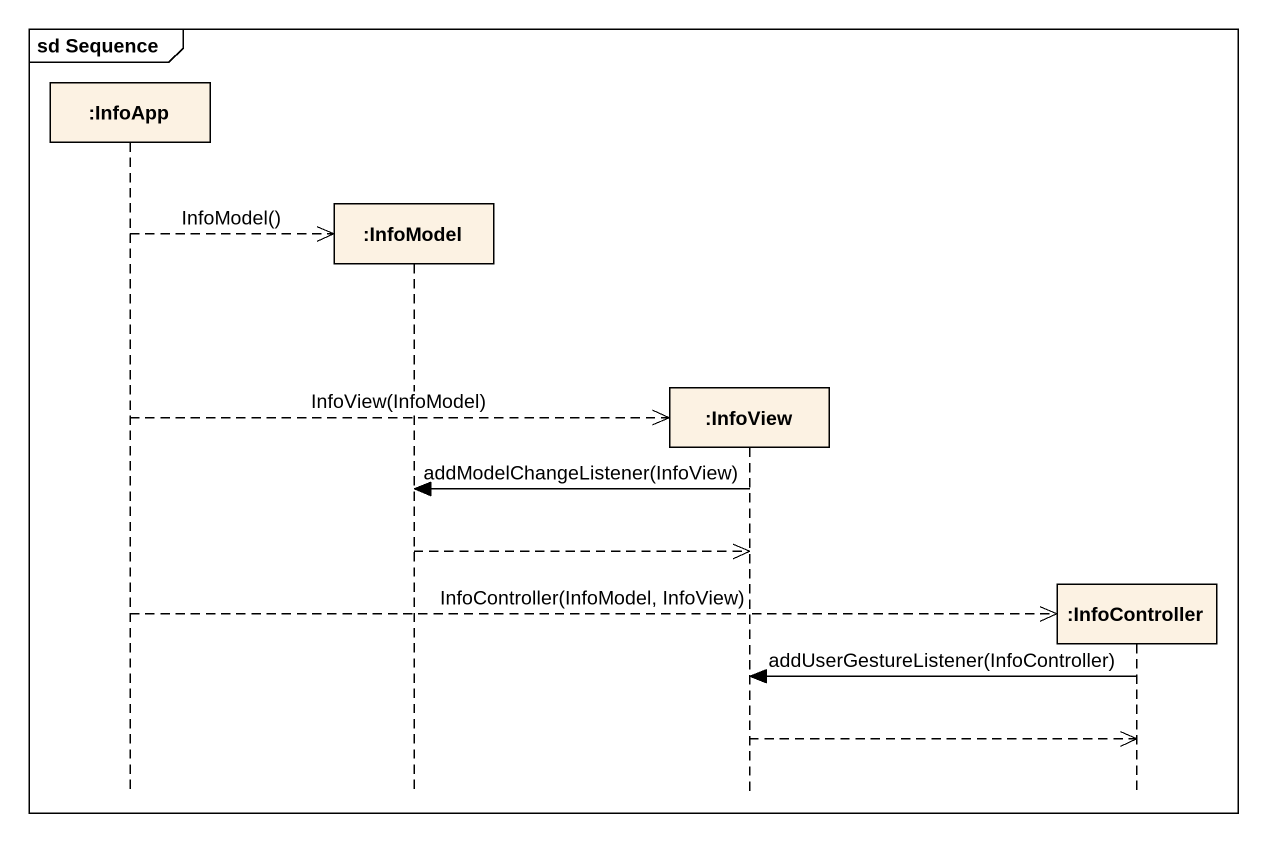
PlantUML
@startuml
mainframe sd Sequence
hide footbox
participant ":InfoApp" as InfoApp
participant ":InfoModel" as InfoModel
participant ":InfoView" as InfoView
participant ":InfoController" as InfoController

InfoApp -->> InfoModel ** : InfoModel()
InfoApp -->> InfoView ** : InfoView(InfoModel)
InfoView -> InfoModel : addModelChangeListener(InfoView)
InfoModel -->> InfoView
InfoApp -->> InfoController ** : InfoController(InfoModel, InfoView)
InfoController -> InfoView : addUserGestureListener(InfoController)
InfoView -->> InfoController
@enduml
